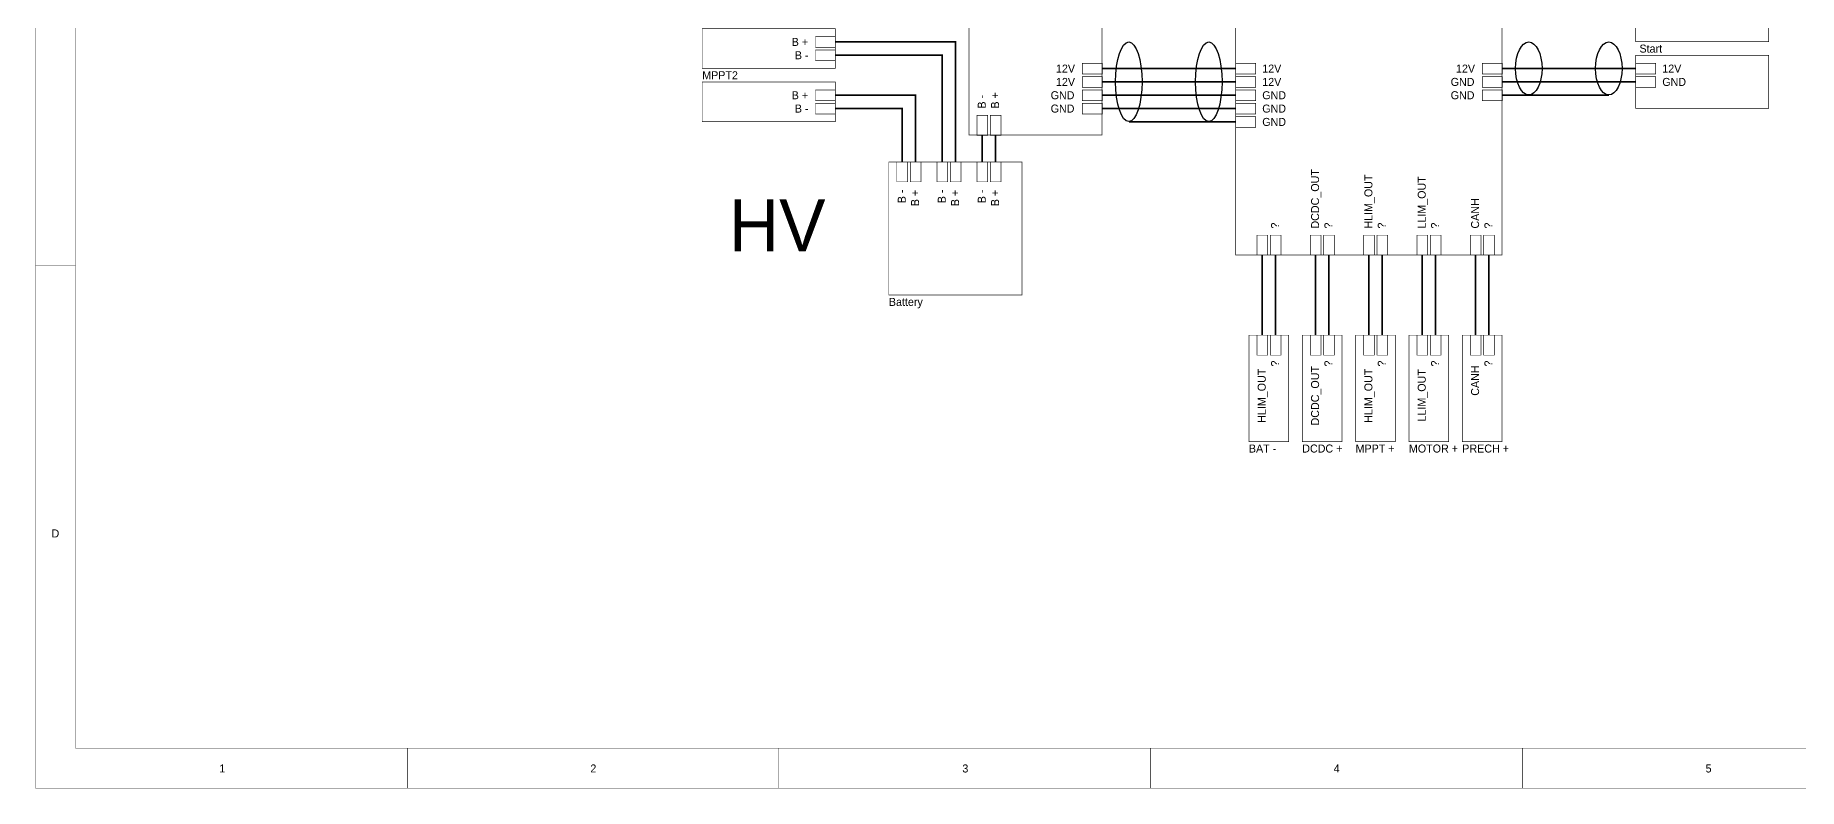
# Model space of a CAD drawing. Header units: millimetres. Extents: x 0 to 22.3, y 0 to 15.7.
# Drawn here: x 0 to 13.22, y 0 to 5.65 of the extents above; entities that cross this region are included whole.
import ezdxf

# ---------------------------------------------------------------- set-up
doc = ezdxf.new("R2010")
doc.units = ezdxf.units.MM
doc.header["$MEASUREMENT"] = 0
doc.layers.add('Sheet', color=255, linetype='Continuous')

msp = doc.modelspace()

# ---------------------------------------------------------------- linework, layer by layer
at = {"layer": 'Sheet'}
for points, const_width in [([(0, 15.7), (22.298, 15.7), (22.298, 0.002), (0, 0.002), (0, 15.7)], 0.0039), ([(0.3, 15.4), (21.998, 15.4), (21.998, 0.302), (0.3, 0.302), (0.3, 15.4)], 0.0039), ([(9, 8.3), (10.998, 8.3), (10.998, 4.002), (9, 4.002), (9, 8.3)], 0.0039), ([(7, 6.2), (7.998, 6.2), (7.998, 4.902), (7, 4.902), (7, 6.2)], 0.0039), ([(12, 6.2), (12.998, 6.2), (12.998, 5.602), (12, 5.602), (12, 6.2)], 0.0039), ([(5, 5.7), (5.998, 5.7), (5.998, 5.402), (5, 5.402), (5, 5.7)], 0.0039), ([(6.9, 4.7), (6.9, 5.6), (6, 5.6)], 0.0118), ([(6, 5.5), (6.8, 5.5), (6.8, 4.7)], 0.0118), ([(12, 5.5), (12.998, 5.5), (12.998, 5.102), (12, 5.102), (12, 5.5)], 0.0039), ([(5, 5.3), (5.998, 5.3), (5.998, 5.002), (5, 5.002), (5, 5.3)], 0.0039), ([(9, 5.4), (8, 5.4)], 0.0118), ([(8, 5.3), (9, 5.3)], 0.0118), ([(12, 5.4), (11, 5.4)], 0.0118), ([(11, 5.3), (12, 5.3)], 0.0118), ([(6, 5.2), (6.6, 5.2), (6.6, 4.7)], 0.0118), ([(9, 5.2), (8, 5.2)], 0.0118), ([(11.8, 5.2), (11, 5.2)], 0.0118), ([(6.5, 4.7), (6.5, 5.1), (6, 5.1)], 0.0118), ([(8, 5.1), (9, 5.1)], 0.0118), ([(7.1, 4.7), (7.1, 4.9)], 0.0118), ([(7.2, 4.7), (7.2, 4.9)], 0.0118), ([(8.2, 5), (9, 5)], 0.0118), ([(6.4, 4.7), (7.398, 4.7), (7.398, 3.702), (6.4, 3.702), (6.4, 4.7)], 0.0039), ([(9.2, 3.4), (9.2, 4)], 0.0118), ([(9.3, 4), (9.3, 3.4)], 0.0118), ([(9.6, 3.4), (9.6, 4)], 0.0118), ([(9.7, 4), (9.7, 3.4)], 0.0118), ([(10, 3.4), (10, 4)], 0.0118), ([(10.1, 4), (10.1, 3.4)], 0.0118), ([(10.4, 3.4), (10.4, 4)], 0.0118), ([(10.5, 4), (10.5, 3.4)], 0.0118), ([(10.8, 3.4), (10.8, 4)], 0.0118), ([(10.9, 4), (10.9, 3.4)], 0.0118), ([(0.3, 3.925), (0, 3.925)], 0.0039), ([(9.1, 3.4), (9.398, 3.4), (9.398, 2.602), (9.1, 2.602), (9.1, 3.4)], 0.0039), ([(9.5, 3.4), (9.798, 3.4), (9.798, 2.602), (9.5, 2.602), (9.5, 3.4)], 0.0039), ([(9.9, 3.4), (10.198, 3.4), (10.198, 2.602), (9.9, 2.602), (9.9, 3.4)], 0.0039), ([(10.3, 3.4), (10.598, 3.4), (10.598, 2.602), (10.3, 2.602), (10.3, 3.4)], 0.0039), ([(10.7, 3.4), (10.998, 3.4), (10.998, 2.602), (10.7, 2.602), (10.7, 3.4)], 0.0039), ([(2.788, 0.3), (2.788, 0)], 0.0039), ([(5.575, 0.3), (5.575, 0)], 0.0039), ([(8.363, 0.3), (8.363, 0)], 0.0039), ([(11.15, 0.3), (11.15, 0)], 0.0039)]:
    msp.add_lwpolyline(points, dxfattribs=dict(at, const_width=const_width))
at = {"layer": 'Sheet', "const_width": 0.0039}
for points in [[(6, 5.56), (5.85, 5.56), (5.85, 5.64), (6, 5.64), (6, 5.56)], [(6, 5.64), (6, 5.56), (5.85, 5.56), (5.85, 5.64), (6, 5.64)], [(6, 5.46), (5.85, 5.46), (5.85, 5.54), (6, 5.54), (6, 5.46)], [(6, 5.54), (6, 5.46), (5.85, 5.46), (5.85, 5.54), (6, 5.54)], [(8, 5.36), (7.85, 5.36), (7.85, 5.44), (8, 5.44), (8, 5.36)], [(8, 5.44), (8, 5.36), (7.85, 5.36), (7.85, 5.44), (8, 5.44)], [(9.15, 5.36), (9, 5.36), (9, 5.44), (9.15, 5.44), (9.15, 5.36)], [(9.15, 5.44), (9.15, 5.36), (9, 5.36), (9, 5.44), (9.15, 5.44)], [(11, 5.36), (10.85, 5.36), (10.85, 5.44), (11, 5.44), (11, 5.36)], [(11, 5.44), (11, 5.36), (10.85, 5.36), (10.85, 5.44), (11, 5.44)], [(12.15, 5.36), (12, 5.36), (12, 5.44), (12.15, 5.44), (12.15, 5.36)], [(12.15, 5.44), (12.15, 5.36), (12, 5.36), (12, 5.44), (12.15, 5.44)], [(8, 5.26), (7.85, 5.26), (7.85, 5.34), (8, 5.34), (8, 5.26)], [(8, 5.34), (8, 5.26), (7.85, 5.26), (7.85, 5.34), (8, 5.34)], [(9.15, 5.26), (9, 5.26), (9, 5.34), (9.15, 5.34), (9.15, 5.26)], [(9.15, 5.34), (9.15, 5.26), (9, 5.26), (9, 5.34), (9.15, 5.34)], [(11, 5.26), (10.85, 5.26), (10.85, 5.34), (11, 5.34), (11, 5.26)], [(11, 5.34), (11, 5.26), (10.85, 5.26), (10.85, 5.34), (11, 5.34)], [(12.15, 5.26), (12, 5.26), (12, 5.34), (12.15, 5.34), (12.15, 5.26)], [(12.15, 5.34), (12.15, 5.26), (12, 5.26), (12, 5.34), (12.15, 5.34)], [(6, 5.16), (5.85, 5.16), (5.85, 5.24), (6, 5.24), (6, 5.16)], [(6, 5.24), (6, 5.16), (5.85, 5.16), (5.85, 5.24), (6, 5.24)], [(8, 5.16), (7.85, 5.16), (7.85, 5.24), (8, 5.24), (8, 5.16)], [(8, 5.24), (8, 5.16), (7.85, 5.16), (7.85, 5.24), (8, 5.24)], [(9.15, 5.16), (9, 5.16), (9, 5.24), (9.15, 5.24), (9.15, 5.16)], [(9.15, 5.24), (9.15, 5.16), (9, 5.16), (9, 5.24), (9.15, 5.24)], [(11, 5.16), (10.85, 5.16), (10.85, 5.24), (11, 5.24), (11, 5.16)], [(11, 5.24), (11, 5.16), (10.85, 5.16), (10.85, 5.24), (11, 5.24)], [(6, 5.06), (5.85, 5.06), (5.85, 5.14), (6, 5.14), (6, 5.06)], [(6, 5.14), (6, 5.06), (5.85, 5.06), (5.85, 5.14), (6, 5.14)], [(7.14, 4.9), (7.06, 4.9), (7.06, 5.05), (7.14, 5.05), (7.14, 4.9)], [(7.06, 5.05), (7.14, 5.05), (7.14, 4.9), (7.06, 4.9), (7.06, 5.05)], [(7.24, 4.9), (7.16, 4.9), (7.16, 5.05), (7.24, 5.05), (7.24, 4.9)], [(7.16, 5.05), (7.24, 5.05), (7.24, 4.9), (7.16, 4.9), (7.16, 5.05)], [(8, 5.06), (7.85, 5.06), (7.85, 5.14), (8, 5.14), (8, 5.06)], [(8, 5.14), (8, 5.06), (7.85, 5.06), (7.85, 5.14), (8, 5.14)], [(9.15, 5.06), (9, 5.06), (9, 5.14), (9.15, 5.14), (9.15, 5.06)], [(9.15, 5.14), (9.15, 5.06), (9, 5.06), (9, 5.14), (9.15, 5.14)], [(9.15, 4.96), (9, 4.96), (9, 5.04), (9.15, 5.04), (9.15, 4.96)], [(9.15, 5.04), (9.15, 4.96), (9, 4.96), (9, 5.04), (9.15, 5.04)], [(6.54, 4.55), (6.46, 4.55), (6.46, 4.7), (6.54, 4.7), (6.54, 4.55)], [(6.46, 4.7), (6.54, 4.7), (6.54, 4.55), (6.46, 4.55), (6.46, 4.7)], [(6.64, 4.55), (6.56, 4.55), (6.56, 4.7), (6.64, 4.7), (6.64, 4.55)], [(6.56, 4.7), (6.64, 4.7), (6.64, 4.55), (6.56, 4.55), (6.56, 4.7)], [(6.84, 4.55), (6.76, 4.55), (6.76, 4.7), (6.84, 4.7), (6.84, 4.55)], [(6.76, 4.7), (6.84, 4.7), (6.84, 4.55), (6.76, 4.55), (6.76, 4.7)], [(6.94, 4.55), (6.86, 4.55), (6.86, 4.7), (6.94, 4.7), (6.94, 4.55)], [(6.86, 4.7), (6.94, 4.7), (6.94, 4.55), (6.86, 4.55), (6.86, 4.7)], [(7.14, 4.55), (7.06, 4.55), (7.06, 4.7), (7.14, 4.7), (7.14, 4.55)], [(7.06, 4.7), (7.14, 4.7), (7.14, 4.55), (7.06, 4.55), (7.06, 4.7)], [(7.24, 4.55), (7.16, 4.55), (7.16, 4.7), (7.24, 4.7), (7.24, 4.55)], [(7.16, 4.7), (7.24, 4.7), (7.24, 4.55), (7.16, 4.55), (7.16, 4.7)], [(9.24, 4), (9.16, 4), (9.16, 4.15), (9.24, 4.15), (9.24, 4)], [(9.16, 4.15), (9.24, 4.15), (9.24, 4), (9.16, 4), (9.16, 4.15)], [(9.34, 4), (9.26, 4), (9.26, 4.15), (9.34, 4.15), (9.34, 4)], [(9.26, 4.15), (9.34, 4.15), (9.34, 4), (9.26, 4), (9.26, 4.15)], [(9.64, 4), (9.56, 4), (9.56, 4.15), (9.64, 4.15), (9.64, 4)], [(9.56, 4.15), (9.64, 4.15), (9.64, 4), (9.56, 4), (9.56, 4.15)], [(9.74, 4), (9.66, 4), (9.66, 4.15), (9.74, 4.15), (9.74, 4)], [(9.66, 4.15), (9.74, 4.15), (9.74, 4), (9.66, 4), (9.66, 4.15)], [(10.04, 4), (9.96, 4), (9.96, 4.15), (10.04, 4.15), (10.04, 4)], [(9.96, 4.15), (10.04, 4.15), (10.04, 4), (9.96, 4), (9.96, 4.15)], [(10.14, 4), (10.06, 4), (10.06, 4.15), (10.14, 4.15), (10.14, 4)], [(10.06, 4.15), (10.14, 4.15), (10.14, 4), (10.06, 4), (10.06, 4.15)], [(10.44, 4), (10.36, 4), (10.36, 4.15), (10.44, 4.15), (10.44, 4)], [(10.36, 4.15), (10.44, 4.15), (10.44, 4), (10.36, 4), (10.36, 4.15)], [(10.54, 4), (10.46, 4), (10.46, 4.15), (10.54, 4.15), (10.54, 4)], [(10.46, 4.15), (10.54, 4.15), (10.54, 4), (10.46, 4), (10.46, 4.15)], [(10.84, 4), (10.76, 4), (10.76, 4.15), (10.84, 4.15), (10.84, 4)], [(10.76, 4.15), (10.84, 4.15), (10.84, 4), (10.76, 4), (10.76, 4.15)], [(10.94, 4), (10.86, 4), (10.86, 4.15), (10.94, 4.15), (10.94, 4)], [(10.86, 4.15), (10.94, 4.15), (10.94, 4), (10.86, 4), (10.86, 4.15)], [(9.24, 3.25), (9.16, 3.25), (9.16, 3.4), (9.24, 3.4), (9.24, 3.25)], [(9.16, 3.4), (9.24, 3.4), (9.24, 3.25), (9.16, 3.25), (9.16, 3.4)], [(9.34, 3.25), (9.26, 3.25), (9.26, 3.4), (9.34, 3.4), (9.34, 3.25)], [(9.26, 3.4), (9.34, 3.4), (9.34, 3.25), (9.26, 3.25), (9.26, 3.4)], [(9.64, 3.25), (9.56, 3.25), (9.56, 3.4), (9.64, 3.4), (9.64, 3.25)], [(9.56, 3.4), (9.64, 3.4), (9.64, 3.25), (9.56, 3.25), (9.56, 3.4)], [(9.74, 3.25), (9.66, 3.25), (9.66, 3.4), (9.74, 3.4), (9.74, 3.25)], [(9.66, 3.4), (9.74, 3.4), (9.74, 3.25), (9.66, 3.25), (9.66, 3.4)], [(10.04, 3.25), (9.96, 3.25), (9.96, 3.4), (10.04, 3.4), (10.04, 3.25)], [(9.96, 3.4), (10.04, 3.4), (10.04, 3.25), (9.96, 3.25), (9.96, 3.4)], [(10.14, 3.25), (10.06, 3.25), (10.06, 3.4), (10.14, 3.4), (10.14, 3.25)], [(10.06, 3.4), (10.14, 3.4), (10.14, 3.25), (10.06, 3.25), (10.06, 3.4)], [(10.44, 3.25), (10.36, 3.25), (10.36, 3.4), (10.44, 3.4), (10.44, 3.25)], [(10.36, 3.4), (10.44, 3.4), (10.44, 3.25), (10.36, 3.25), (10.36, 3.4)], [(10.54, 3.25), (10.46, 3.25), (10.46, 3.4), (10.54, 3.4), (10.54, 3.25)], [(10.46, 3.4), (10.54, 3.4), (10.54, 3.25), (10.46, 3.25), (10.46, 3.4)], [(10.84, 3.25), (10.76, 3.25), (10.76, 3.4), (10.84, 3.4), (10.84, 3.25)], [(10.76, 3.4), (10.84, 3.4), (10.84, 3.25), (10.76, 3.25), (10.76, 3.4)], [(10.94, 3.25), (10.86, 3.25), (10.86, 3.4), (10.94, 3.4), (10.94, 3.25)], [(10.86, 3.4), (10.94, 3.4), (10.94, 3.25), (10.86, 3.25), (10.86, 3.4)]]:
    msp.add_lwpolyline(points, close=True, dxfattribs=at)
at = {"layer": 'Sheet'}
for centre, major_axis, ratio in [((8.199, 5.301), (0, 0.299), 0.331549), ((8.799, 5.301), (0, 0.299), 0.331549), ((11.199, 5.401), (0, 0.199), 0.498061), ((11.799, 5.401), (0, 0.199), 0.498061)]:
    msp.add_ellipse(centre, major_axis=major_axis, ratio=ratio, dxfattribs=at)

# ---------------------------------------------------------------- texts
for s, height, p in [('B +', 0.06, (5.671, 5.57)), ('Start', 0.06, (12.029, 5.52)), ('B -', 0.06, (5.695, 5.47)), ('12V', 0.06, (7.653, 5.37)), ('12V', 0.06, (9.2, 5.37)), ('12V', 0.06, (10.653, 5.37)), ('12V', 0.06, (12.2, 5.37)), ('MPPT2', 0.06, (5, 5.32)), ('12V', 0.06, (7.653, 5.27)), ('12V', 0.06, (9.2, 5.27)), ('GND', 0.06, (10.613, 5.27)), ('GND', 0.06, (12.2, 5.27)), ('B +', 0.06, (5.671, 5.17)), ('GND', 0.06, (7.613, 5.17)), ('GND', 0.06, (9.2, 5.17)), ('GND', 0.06, (10.613, 5.17)), ('B -', 0.06, (5.695, 5.07)), ('GND', 0.06, (7.613, 5.07)), ('GND', 0.06, (9.2, 5.07)), ('GND', 0.06, (9.2, 4.97)), ('HV', 0.39, (5.2, 4.029)), ('Battery', 0.06, (6.4, 3.62)), ('BAT -', 0.06, (9.1, 2.52)), ('DCDC +', 0.06, (9.5, 2.52)), ('MPPT +', 0.06, (9.9, 2.52)), ('MOTOR +', 0.06, (10.3, 2.52)), ('PRECH +', 0.06, (10.7, 2.52)), ('D', 0.06, (0.12, 1.883)), ('1', 0.06, (1.378, 0.12)), ('2', 0.06, (4.161, 0.12)), ('3', 0.06, (6.951, 0.12)), ('4', 0.06, (9.736, 0.12)), ('5', 0.06, (12.525, 0.12))]:
    msp.add_text(s, height=height, dxfattribs=at).set_placement(p)
for s, p in [('B -', (7.126, 5.1)), ('B +', (7.226, 5.1)), ('DCDC_OUT', (9.626, 4.2)), ('HLIM_OUT', (10.026, 4.2)), ('LLIM_OUT', (10.426, 4.2)), ('B -', (6.526, 4.39)), ('B +', (6.626, 4.368)), ('B -', (6.826, 4.39)), ('B +', (6.926, 4.368)), ('B -', (7.126, 4.39)), ('B +', (7.226, 4.368)), ('CANH', (10.826, 4.2)), ('?', (9.326, 4.2)), ('?', (9.726, 4.2)), ('?', (10.126, 4.2)), ('?', (10.526, 4.2)), ('?', (10.926, 4.2)), ('?', (9.326, 3.165)), ('?', (9.726, 3.165)), ('?', (10.126, 3.165)), ('?', (10.526, 3.165)), ('?', (10.926, 3.165)), ('HLIM_OUT', (9.226, 2.743)), ('DCDC_OUT', (9.626, 2.723)), ('HLIM_OUT', (10.026, 2.743)), ('LLIM_OUT', (10.426, 2.753)), ('CANH', (10.826, 2.946))]:
    msp.add_text(s, height=0.06, rotation=90, dxfattribs=at).set_placement(p)

doc.saveas('drawing.dxf')
